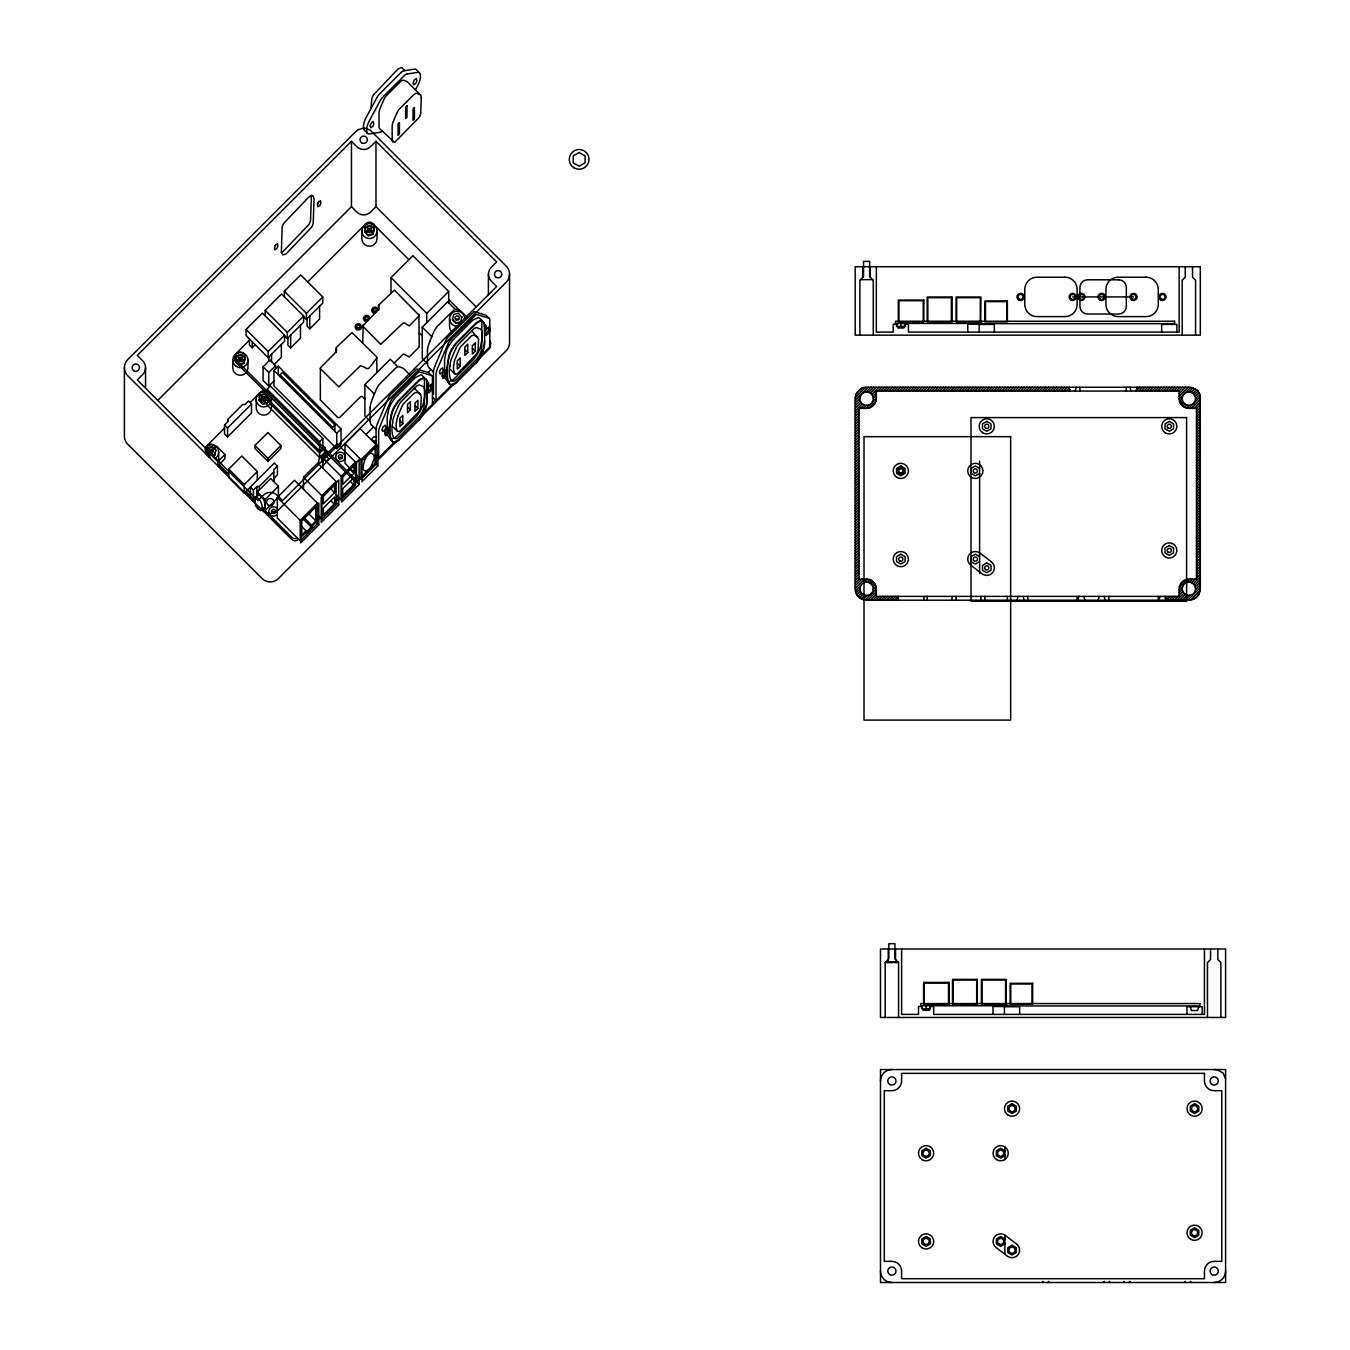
<?xml version="1.0" encoding="UTF-8"?>
<svg xmlns="http://www.w3.org/2000/svg" width="1350" height="1350" viewBox="0 0 1350 1350"><rect width="100%" height="100%" fill="white"/><g stroke="black" fill="none" stroke-linecap="round" stroke-linejoin="round"><path stroke-width="1.5" d="M228.099 421.419L228.099 419.074L242.629 404.544L244.974 404.544L248.518 400.984L251.539 404.004L251.539 412.898L227.543 436.911L224.522 433.89L224.522 424.997L228.099 421.402L228.099 419.074M273.409 481.241L273.831 478.491L277.408 474.913L277.408 466.02L274.387 462.999L244.266 493.121L228.741 477.596L228.741 469.074L241.802 456.03L257.327 471.538L257.327 480.06M273.814 480.836L273.831 469.597L277.408 466.02M484.549 341.668L483.148 349.734A37.952 37.952 0 0 1 480.667 355.742L476.719 361.614L456.165 382.236C442.226 392.766 447.272 363.032 448.959 355.556A37.952 37.952 0 0 1 451.457 349.532L455.389 343.659L476.719 322.329L480.667 320.321L483.823 322.532M364.888 399.026L362.239 396.478L360.636 396.596L339.694 417.504L337.804 417.572L320.338 399.904L320.389 367.824L336.572 351.456L336.352 347.406L351.979 332.589L376.701 356.906L376.92 372.532M378.422 309.623L378.793 304.965L394.419 290.149L419.344 315.546L409.219 325.941L404.578 322.954L402.975 323.207L380.751 344.351L362.711 326.143L379.012 309.015L378.439 306.129M376.92 357.817C365.276 373.207 370.153 368.584 360.45 365.715L338.766 386.843L320.271 368.516M370.119 407.801L370.136 421.183A6.48 6.48 0 0 0 371.385 424.946M427.477 350.443L427.511 363.825A6.48 6.48 0 0 0 428.76 367.588M427.359 400.764L427.039 381.915M484.718 343.389L484.414 324.54M366.677 129.549L366.93 127.389A22.663 22.663 0 0 1 369.293 120.909L380.025 101.014A16.942 16.942 0 0 1 382.776 97.149L404.308 75.651A5.805 5.805 0 0 1 407.042 73.879M427.781 390.285L428.608 392.867L431.359 390.504A10.8 10.8 0 0 0 432.557 387.467L431.983 384.176L429.047 386.488A10.8 10.8 0 0 0 427.849 389.526L428.406 390.825L430.093 389.424A7.358 7.358 0 0 0 431.156 386.724L431.207 386.201A2.464 2.464 0 0 0 431.106 385.121L430.566 384.683M442.125 375.941L442.952 378.523L445.702 376.161A10.8 10.8 0 0 0 446.901 373.123L446.327 369.832L443.391 372.127A10.8 10.8 0 0 0 442.193 375.182L442.749 376.464L444.454 375.081A7.358 7.358 0 0 0 445.5 372.381L445.568 371.858A2.464 2.464 0 0 0 445.449 370.777L444.909 370.322M485.156 332.91L485.983 335.492L488.734 333.146A10.8 10.8 0 0 0 489.915 330.092L489.358 326.818L486.405 329.113A10.8 10.8 0 0 0 485.224 332.168L485.764 333.45L487.468 332.049A7.358 7.358 0 0 0 488.514 329.366L488.582 328.826A2.464 2.464 0 0 0 488.464 327.763L487.924 327.308M427.292 401.507L426.718 404.798A36.72 36.72 0 0 1 423.731 412.982L422.128 415.834A24.317 24.317 0 0 1 418.854 420.069L399.178 439.712A14.04 14.04 0 0 1 397.659 441.045L393.863 442.412A2.751 2.751 0 0 1 392.698 441.99L387.382 435.156A13.432 13.432 0 0 1 387.197 432.726L387.214 416.728L388.581 409.826A37.766 37.766 0 0 1 391.061 403.836L394.976 397.997L415.395 377.527L420.964 374.861A2.751 2.751 0 0 1 422.077 375.368L425.841 379.097M484.65 344.132L484.093 347.439A36.72 36.72 0 0 1 481.089 355.607L479.503 358.476A24.317 24.317 0 0 1 476.229 362.711L456.553 382.354A14.04 14.04 0 0 1 455.017 383.687L451.221 385.037A2.751 2.751 0 0 1 450.073 384.632L444.757 377.781A13.432 13.432 0 0 1 444.555 375.351M384.75 432.962L385.594 435.881L388.344 433.536A10.8 10.8 0 0 0 389.526 430.481L388.969 427.207L386.016 429.502A10.8 10.8 0 0 0 384.834 432.557L385.374 433.839L387.079 432.439A7.358 7.358 0 0 0 388.125 429.756L388.192 429.216A2.464 2.464 0 0 0 388.074 428.152L387.534 427.697M378.439 305.792L378.861 304.881M207.107 449.719L207.63 447.812L212.372 446.546L215.848 450.023L214.582 455.524L213.266 455.878M235.609 360.551L236.874 355.809L241.633 354.527L245.109 358.02L243.827 363.521L239.085 364.787L235.609 360.551L239.085 364.787M214.582 455.524L215.848 450.023M243.827 363.521L245.109 358.02M268.549 397.322L267.283 402.823L262.524 404.106L259.048 400.629L260.314 395.111L265.073 393.846L271.266 401.068A7.611 7.611 0 0 0 262.592 392.108M364.669 231.491L365.934 226.749L370.693 225.467L374.169 228.943L372.887 234.461L368.145 235.727L364.669 231.491L368.145 235.727M372.887 234.461L374.169 228.943M321.637 461.481L322.701 457.498L326.683 456.418M461.919 316.71L460.637 322.211L455.895 323.477L452.419 320.001L453.684 314.499L458.443 313.217L461.919 317.469M398.048 415.648L401.355 407.7A15.036 15.036 0 0 1 404.308 402.941L413.505 393.812A7.256 7.256 0 0 1 414.113 393.272C416.424 391.298 420.998 393.255 421.166 396.293A7.982 7.982 0 0 1 421.217 397.204L420.744 407.244A17.871 17.871 0 0 1 418.973 411.514L400.781 430.38C395.837 435.24 395.55 423.832 396.647 421.757A16.639 16.639 0 0 1 398.115 415.682M372.364 398.925L376.076 390.032A20.233 20.233 0 0 1 380.042 383.636L395.297 368.499A6.767 6.767 0 0 1 397.845 366.727A2.278 2.278 0 0 1 399.313 366.778L403.026 368.246A2.565 2.565 0 0 1 403.92 368.837L410.181 375.098M398.301 406.198L394.571 415.091A21.887 21.887 0 0 0 392.648 423.141M429.722 341.55L433.451 332.674A20.233 20.233 0 0 1 437.417 326.278L452.655 311.141A6.767 6.767 0 0 1 455.203 309.352A2.278 2.278 0 0 1 456.688 309.42L460.401 310.888A2.565 2.565 0 0 1 461.278 311.479L467.539 317.723M455.659 348.823L451.946 357.716A21.887 21.887 0 0 0 450.023 365.782M396.664 113.518L393.508 120.994A15.289 15.289 0 0 0 392.158 126.647L392.209 139.354M377.443 423.647L387.72 399.33A15.812 15.812 0 0 1 390.808 394.386L416.762 368.972L428.558 372.617L431.646 375.553L418.956 371.773L393.457 397.035A15.812 15.812 0 0 0 390.403 401.962M390.336 401.929L380.042 426.246A15.879 15.879 0 0 0 378.624 432.152L378.692 458.038L376.076 455.439M434.801 366.272L445.095 341.955A15.812 15.812 0 0 1 448.166 337.011L474.137 311.597L485.932 315.259L489.004 318.178L476.331 314.415L450.816 339.66A15.812 15.812 0 0 0 447.761 344.587M447.694 344.571L437.417 368.887A15.879 15.879 0 0 0 435.999 374.777L436.05 400.663L432.456 397.086M376.802 97.791L366.052 117.669A22.663 22.663 0 0 0 363.707 124.149L363.454 126.326A6.784 6.784 0 0 0 363.926 129.651M415.412 89.859L417.825 85.388A22.663 22.663 0 0 0 420.188 78.907L420.424 76.731A6.784 6.784 0 0 0 419.951 73.423L419.782 73.271A2.379 2.379 0 0 0 419.462 72.849L416.222 69.626A1.89 1.89 0 0 0 414.602 69.12L403.852 70.757M275.687 244.839L275.518 245.076A7.358 7.358 0 0 0 274.472 247.776L274.927 249.784L276.834 248.434A7.358 7.358 0 0 0 277.881 245.734L277.425 243.726L275.687 244.839A7.341 7.341 0 0 1 274.742 246.746M318.701 201.808L318.549 202.061A7.358 7.358 0 0 0 317.486 204.744L317.942 206.769L319.849 205.419A7.358 7.358 0 0 0 320.895 202.719L320.456 200.711L318.701 201.808A7.341 7.341 0 0 1 317.756 203.715M363.15 324.894L362.711 342.849M401.085 72.428L379.569 93.943A16.942 16.942 0 0 0 376.836 97.808M351.456 141.278L137.312 355.404L142.695 360.788A9.737 9.737 0 0 1 142.695 374.558L137.312 379.924L257.985 500.597L263.368 495.231A9.737 9.737 0 0 1 277.138 495.231L282.504 500.597L496.648 286.47L491.265 281.087A9.737 9.737 0 0 1 491.265 267.317L496.648 261.951L375.975 141.278L370.592 146.644A9.737 9.737 0 0 1 356.822 146.644L351.456 141.278L351.456 206.685L157.764 400.376M399.651 108.793L413.792 94.652A7.341 7.341 0 0 1 414.416 94.095L416.492 93.302L420.457 94.888L407.16 81.608L403.312 80.122L401.439 80.764A6.953 6.953 0 0 0 400.629 81.472L386.488 95.614A15.154 15.154 0 0 0 383.552 100.372L380.329 107.814A15.289 15.289 0 0 0 378.979 113.484L379.029 126.174A5.181 5.181 0 0 0 379.418 128.436L394.605 142.408L419.293 117.366A18.782 18.782 0 0 0 420.761 113.586L421.251 97.622M246.071 329.484L262.44 313.116L284.529 335.205L284.529 341.297L268.161 357.666L246.071 335.576L246.071 329.484L268.161 351.574L268.161 357.666M265.191 315.883L265.191 310.365L281.559 293.996L303.649 316.086L303.649 322.177L287.297 338.546L284.529 335.779M284.327 296.747L284.327 291.246L300.696 274.877L322.785 296.966L322.785 303.041L306.416 319.41L303.379 316.373M375.975 141.278L375.975 206.685L370.592 212.051A9.737 9.737 0 0 1 356.822 212.051L351.456 206.685M249.463 340.183L236.047 353.599A4.556 4.556 0 0 0 236.047 360.045L355.759 479.756L355.759 482.22L359.843 478.136M307.733 281.914L366.188 223.459A4.556 4.556 0 0 1 372.634 223.459L408.915 259.74M249.463 338.951L249.463 345.009L252.18 347.743L255.218 344.723M268.161 351.574L284.529 335.205M287.297 338.546L287.297 332.454L303.649 316.086M306.416 319.41L306.416 313.335L322.785 296.966M273.932 381.004L268.768 386.151L263.098 380.498L263.098 366.812L269.899 360.011L275.569 365.664L275.569 368.837M274.269 364.382L281.34 357.311L281.34 344.503M287.938 337.888L287.938 345.246L290.672 347.979L300.459 338.192L300.459 325.367M307.058 318.769L307.058 326.126L309.791 328.86L319.579 319.073L319.579 306.248M268.768 386.151L268.768 372.465L275.569 365.664M273.932 370.474L278.235 366.171L341.044 428.979L341.044 444.352L336.741 448.656L273.932 385.83L273.932 370.474L336.741 433.282L336.741 448.656M224.522 428.152L206.803 445.871A4.556 4.556 0 0 0 206.803 452.318L209.655 455.186M250.104 402.57L260.567 392.091A4.556 4.556 0 0 1 267.03 392.091L267.131 392.209M280.074 376.616L280.074 374.794L282.437 372.431L334.918 424.913L334.918 431.46M227.543 436.911L227.543 428.017L251.539 404.004M267.131 389.273L270.354 386.049L322.852 438.531L322.852 447.66L319.613 450.883L267.131 398.402L267.131 389.273L319.613 441.754L319.613 450.883M322.852 445.5L324.996 447.66L324.996 452.216L319.613 457.599L264.988 402.958L264.988 398.402L267.131 396.242M391.011 292.731L391.011 277.644L412.948 255.707L448.689 291.448L448.689 302.889M228.741 476.466L217.957 465.682L217.823 461.632L224.927 454.528L216.759 446.361L209.655 453.465L209.655 457.633M217.823 465.818L224.927 458.713L224.927 454.528M254.998 445.416L267.891 432.523L280.884 445.517L280.884 448.554L267.992 461.447L254.998 448.453L254.998 445.416L267.992 458.409L267.992 461.447M267.992 458.409L280.884 445.517M244.266 493.121L244.266 484.599L257.327 471.538M426.752 322.718L426.752 313.386L448.689 291.448M257.327 495.366L253.395 498.926L253.395 490.033L256.956 486.472L259.284 486.472L273.814 471.943M257.327 495.669L257.327 491.957L270.726 478.558L278.421 486.253L278.421 496.378M370.136 421.183L364.888 415.935L364.888 384.581L390.268 359.201L397.862 366.795M427.511 363.825L422.263 358.577L422.263 327.206L447.643 301.826L455.237 309.42M254.728 500.074A3.915 3.915 0 0 1 255.234 497.593L259.048 494.589L262.929 498.184A16.689 16.689 0 0 1 264.583 502.166L265.022 505.102A3.915 3.915 0 0 1 264.414 507.6M394.132 363.066L403.363 353.987L409.32 356.906L419.192 346.984L418.922 314.179M332.556 429.098L332.556 427.275L334.918 424.913M319.613 441.754L322.852 438.531M277.324 498.251L265.022 510.553L265.022 499.652L278.421 486.253M336.741 433.282L341.044 428.979M264.313 507.532L260.786 510.604L257.462 508.174A15.93 15.93 0 0 1 254.998 502.689A11.188 11.188 0 0 1 254.61 500.091L245.919 491.451M319.613 457.599L319.613 453.026L324.996 447.66M277.324 497.475L294.519 480.263L317.436 503.179L317.436 523.699L300.223 540.911L277.324 518.012L277.324 497.475L300.223 520.374L300.223 540.911M303.48 489.223L303.48 477.309L317.723 463.05L336.116 481.444L336.116 505.018L321.874 519.278L317.436 514.839M322.836 468.163L322.836 457.937L337.095 443.694L355.489 462.088L355.489 485.663L341.229 499.905L336.116 494.809M361.024 479.318L345.009 463.286L345.009 443.678L360.062 428.608L376.076 444.639L361.024 459.692L361.024 479.318L376.076 464.265L376.076 429.536A15.879 15.879 0 0 1 377.511 423.681M373.562 426.921L366.896 433.586A6.143 6.143 0 0 0 366.069 434.616M428.051 372.431L430.937 369.546M321.874 519.278L321.874 495.703L336.116 481.444M341.229 499.905L341.229 476.331L355.489 462.088M410.366 409.86L407.481 412.762L407.481 404.494L410.366 401.608L410.366 409.86L407.481 406.974M467.741 352.502L464.856 355.387L464.856 347.119L467.741 344.233L467.741 352.502L464.856 349.616M300.223 520.374L317.436 503.179M402.823 423.579L399.921 426.465L399.921 418.196L402.823 415.311L402.823 423.579L399.921 420.677M417.909 408.493L415.007 411.379L415.007 403.11L417.909 400.224L417.909 408.493L415.007 405.591M460.181 366.204L457.296 369.09L457.296 360.838L460.181 357.936L460.181 366.204L457.296 363.319M475.267 351.118L472.382 354.004L472.382 345.752L475.267 342.849L475.267 351.118L472.382 348.233M334.598 492.598L323.392 503.803L323.392 496.327L334.598 485.123L334.598 492.598L330.851 488.852M353.953 473.243L342.748 484.447L342.748 476.972L353.953 465.75L353.953 473.243L350.224 469.496M317.436 518.079L319.056 516.459M336.116 499.382L338.411 497.087M355.759 479.756L358.611 476.904M376.076 459.422L378.084 457.431M432.456 403.043L435.443 400.056M306.045 530.786L301.742 535.089L301.742 521.016L315.917 506.841L315.917 520.931L311.614 525.234L311.614 527.377L306.045 532.946L306.045 530.786L301.742 526.483M423.748 412.982L432.456 404.257L432.456 378.371A4.455 4.455 0 0 0 431.764 375.486M436.05 400.663L451.659 385.071A4.489 4.489 0 0 0 453.263 384.699A11.036 11.036 0 0 0 456.502 382.303M481.106 355.607L489.831 346.899L489.831 321.013A4.455 4.455 0 0 0 489.122 318.111M298.502 539.19L298.215 539.477A4.556 4.556 0 0 1 291.769 539.477L262.069 509.794M317.436 520.256L320.152 517.539M336.116 501.576L339.508 498.184M376.076 461.886L395.904 442.074A11.036 11.036 0 0 0 399.144 439.678M422.128 415.834L453.263 384.699M479.503 358.476L489.122 348.857A4.556 4.556 0 0 0 490.455 345.634L490.455 343.17M300.746 537.519L316.119 522.146L316.119 505.778M321.182 517.084L336.015 502.251L338.715 504.934L321.182 522.467L321.182 497.678L338.715 480.144L338.715 504.934M341.618 496.648L356.451 481.815L356.451 462.392M361.935 476.331L375.165 463.101L375.165 447.626M334.598 504.394L323.392 515.599L323.392 508.106L334.598 496.901L334.598 504.394L330.851 500.648M353.953 485.038L342.748 496.243L342.748 488.751L353.953 477.546L353.953 485.038L350.224 481.292M318.802 524.829L300.746 542.903L300.746 521.151L318.802 503.077L318.802 524.829L316.119 522.146M359.134 484.498L341.618 502.031L341.618 477.242L359.134 459.709L359.134 484.498L356.451 481.815M377.865 465.784L361.935 481.697L361.935 460.856L377.865 444.943L377.865 465.784L375.165 463.101M856.254 393.863L861.789 388.311M855.242 397.558L865.485 387.315M855.191 400.292L868.219 387.248M855.191 402.992L859.916 398.25M866.194 391.989L870.919 387.248M855.191 405.675L860.203 400.646M868.59 392.276L873.602 387.248M855.191 408.358L861.081 402.469M870.396 393.154L876.285 387.248M855.191 411.058L862.38 403.852M871.796 394.453L878.985 387.248M855.191 413.741L858.988 409.944M860.524 408.392L864.067 404.865M872.792 396.141L876.336 392.597M877.871 391.061L881.668 387.248M855.191 416.424L858.988 412.627M863.224 408.392L866.261 405.354M873.281 398.334L876.336 395.28M880.554 391.061L884.351 387.248M855.191 419.124L858.988 415.311M865.907 408.392L869.721 404.578M872.505 401.794L876.336 397.98M883.237 391.061L887.051 387.248M855.191 421.808L858.988 418.011M868.86 408.122L876.066 400.933M885.938 391.061L889.734 387.248M855.191 424.491L858.988 420.694M888.621 391.061L892.418 387.248M855.191 427.191L858.988 423.377M891.304 391.061L895.118 387.248M855.191 429.874L858.988 426.077M894.004 391.061L897.801 387.248M855.191 432.557L858.988 428.76M896.687 391.061L900.484 387.248M855.191 435.257L858.988 431.443M899.37 391.061L903.184 387.248M855.191 437.94L858.988 434.143M902.07 391.061L905.867 387.248M855.191 440.623L858.988 436.826M904.753 391.061L908.55 387.248M855.191 443.323L858.988 439.509M907.436 391.061L911.25 387.248M855.191 446.006L858.988 442.209M910.136 391.061L913.933 387.248M855.191 448.689L858.988 444.892M912.819 391.061L916.616 387.248M855.191 451.389L858.988 447.576M915.502 391.061L919.316 387.248M855.191 454.072L858.988 450.276M918.202 391.061L921.999 387.248M855.191 456.756L858.988 452.959M920.886 391.061L924.683 387.248M855.191 459.456L858.988 455.642M923.569 391.061L927.382 387.248M855.191 462.139L858.988 458.342M926.269 391.061L930.066 387.248M855.191 464.822L858.988 461.025M928.952 391.061L932.749 387.248M855.191 467.522L858.988 463.708M931.635 391.061L935.449 387.248M855.191 470.205L858.988 466.408M934.335 391.061L938.132 387.248M855.191 472.888L858.988 469.091M937.018 391.061L940.815 387.248M855.191 475.588L858.988 471.774M939.701 391.061L943.515 387.248M855.191 478.271L858.988 474.474M942.401 391.061L946.198 387.248M855.191 480.954L858.988 477.157M945.084 391.061L948.881 387.248M855.191 483.654L858.988 479.841M947.767 391.061L951.581 387.248M855.191 486.337L858.988 482.541M950.467 391.061L954.264 387.248M855.191 489.021L858.988 485.224M953.151 391.061L956.948 387.248M855.191 491.721L858.988 487.907M955.834 391.061L959.647 387.248M855.191 494.404L858.988 490.607M958.534 391.061L962.331 387.248M855.191 497.087L858.988 493.29M961.217 391.061L965.014 387.248M855.191 499.787L858.988 495.973M963.917 391.061L967.714 387.248M855.191 502.47L858.988 498.673M966.6 391.061L970.397 387.248M855.191 505.153L858.988 501.356M969.283 391.061L973.097 387.248M855.191 507.853L858.988 504.039M971.983 391.061L975.78 387.248M855.191 510.536L858.988 506.739M974.666 391.061L978.463 387.248M855.191 513.219L858.988 509.423M977.349 391.061L981.163 387.248M855.191 515.919L858.988 512.106M980.049 391.061L983.846 387.248M855.191 518.602L858.988 514.806M982.733 391.061L986.529 387.248M855.191 521.286L858.988 517.489M985.416 391.061L989.229 387.248M855.191 523.986L858.988 520.172M988.116 391.061L991.912 387.248M855.191 526.669L858.988 522.872M990.799 391.061L994.596 387.248M855.191 529.352L858.988 525.555M993.482 391.061L997.296 387.248M855.191 532.052L858.988 528.238M996.182 391.061L999.979 387.248M855.191 534.735L858.988 530.938M998.865 391.061L1002.662 387.248M855.191 537.418L858.988 533.621M1001.548 391.061L1005.362 387.248M855.191 540.118L858.988 536.304M1004.248 391.061L1008.045 387.248M855.191 542.801L858.988 539.004M1006.931 391.061L1010.728 387.248M855.191 545.484L858.988 541.688M1009.614 391.061L1013.428 387.248M855.191 548.184L858.988 544.371M1012.314 391.061L1016.111 387.248M855.191 550.867L858.988 547.071M1014.998 391.061L1018.794 387.248M855.191 553.551L858.988 549.754M1017.681 391.061L1021.494 387.248M855.191 556.251L858.988 552.437M1020.381 391.061L1024.178 387.248M855.191 558.934L858.988 555.137M1023.064 391.061L1026.861 387.248M855.191 561.617L858.988 557.82M1025.747 391.061L1029.561 387.248M855.191 564.317L858.988 560.503M1028.447 391.061L1032.244 387.248M855.191 567L858.988 563.203M1031.13 391.061L1034.927 387.248M855.191 569.683L858.988 565.886M1033.813 391.061L1037.627 387.248M855.191 572.383L858.988 568.569M1036.513 391.061L1040.31 387.248M855.191 575.066L858.988 571.269M1039.196 391.061L1042.993 387.248M855.191 577.749L858.988 573.952M1041.879 391.061L1045.693 387.248M855.191 580.449L858.988 576.636M1044.579 391.061L1048.376 387.248M855.191 583.133L859.258 579.049M1047.263 391.061L1051.059 387.248M855.191 585.816L861.958 579.049M1049.946 391.061L1053.759 387.248M855.191 588.516L864.641 579.049M1052.646 391.061L1056.442 387.248M855.394 590.979L860.625 585.765M863.561 582.812L867.308 579.083M1055.329 391.061L1059.126 387.248M856.018 593.055L859.916 589.157M866.97 582.103L869.552 579.521M1058.012 391.061L1061.826 387.248M856.929 594.844L860.406 591.351M869.164 582.609L871.425 580.331M1060.712 391.061L1064.509 387.248M858.077 596.379L861.418 593.038M870.834 583.605L872.994 581.462M1063.395 391.061L1067.192 387.248M859.461 597.679L862.819 594.321M872.117 585.023L874.294 582.846M1066.078 391.061L1069.504 387.636M861.064 598.759L864.641 595.181M872.994 586.828L875.323 584.499M1068.778 391.061L1070.196 389.627M862.92 599.586L867.054 595.468M873.264 589.241L876.049 586.474M1076.271 387.248L1075.207 391.061M865.114 600.092L876.336 588.87M867.696 600.193L876.336 591.57M870.396 600.193L876.336 594.253M873.079 600.193L876.876 596.396M875.762 600.193L879.576 596.396M878.462 600.193L882.259 596.396M881.145 600.193L884.942 596.396M883.828 600.193L887.642 596.396M886.528 600.193L890.325 596.396M889.211 600.193L893.008 596.396M891.894 600.193L895.708 596.396M894.594 600.193L898.307 596.481M897.278 600.193L898.307 599.164M1137.122 387.248L1136.059 391.061M1136.548 390.488L1139.788 387.248M1138.674 391.061L1142.488 387.248M1141.374 391.061L1145.171 387.248M1144.058 391.061L1147.854 387.248M1146.741 391.061L1150.554 387.248M1149.441 391.061L1153.237 387.248M1152.124 391.061L1155.921 387.248M1154.807 391.061L1158.621 387.248M1157.507 391.061L1161.304 387.248M1160.19 391.061L1163.987 387.248M1162.873 391.061L1166.687 387.248M1165.573 391.061L1169.37 387.248M1168.256 391.061L1172.053 387.248M1170.939 391.061L1174.753 387.248M1173.639 391.061L1177.436 387.248M1176.322 391.061L1180.119 387.248M1179.006 391.061L1182.819 387.248M1179.158 393.593L1185.503 387.248M1179.158 396.293L1188.186 387.248M1179.158 398.976L1183.731 394.402M1184.625 393.508L1190.751 387.382M1179.529 401.304L1182.195 398.621M1188.844 391.973L1192.961 387.855L1197.754 390.656L1200.251 395.651L1200.302 588.786A11.407 11.407 0 0 1 1188.894 600.193L866.599 600.193A11.407 11.407 0 0 1 855.191 588.786L855.191 398.655A11.407 11.407 0 0 1 866.599 387.248L1188.894 387.248A13.871 13.871 0 0 1 1192.033 387.602L1193.096 387.889M1180.288 403.228L1182.583 400.916M1191.156 392.361L1194.885 388.614M1181.368 404.831L1183.528 402.671M1192.894 393.306L1196.556 389.644M1182.701 406.181L1184.878 404.021M1194.244 394.639L1197.99 390.909M1184.321 407.261L1186.616 404.949M1195.189 396.394L1199.138 392.428M1186.245 408.021L1188.911 405.354M1195.577 398.655A6.699 6.699 0 0 0 1185.553 392.867A6.699 6.699 0 0 0 1185.553 404.46A6.699 6.699 0 0 0 1195.577 398.655L1199.981 394.284M1188.557 408.392L1193.046 403.92M1194.142 402.806L1200.302 396.647M1191.24 408.392L1200.302 399.347M1193.94 408.392L1200.302 402.03M1196.505 408.527L1200.302 404.713M1196.505 411.21L1200.302 407.413M1196.505 413.893L1200.302 410.096M1196.505 416.593L1200.302 412.779M1196.505 419.276L1200.302 415.479M1016.972 600.193L1018.035 596.396M1196.505 421.959L1200.302 418.163M1196.505 424.659L1200.302 420.846M1196.505 427.343L1200.302 423.546M1196.505 430.026L1200.302 426.229M1196.505 432.726L1200.302 428.912M1196.505 435.409L1200.302 431.612M1196.505 438.092L1200.302 434.295M1196.505 440.792L1200.302 436.978M1196.505 443.475L1200.302 439.678M1196.505 446.158L1200.302 442.361M1196.505 448.858L1200.302 445.044M1196.505 451.541L1200.302 447.744M1196.505 454.224L1200.302 450.428M1196.505 456.924L1200.302 453.111M1196.505 459.608L1200.302 455.811M1196.505 462.291L1200.302 458.494M1196.505 464.991L1200.302 461.177M1196.505 467.674L1200.302 463.877M1196.505 470.357L1200.302 466.56M1196.505 473.057L1200.302 469.243M1196.505 475.74L1200.302 471.943M1196.505 478.423L1200.302 474.626M1196.505 481.123L1200.302 477.309M1077.806 600.193L1078.886 596.396M1196.505 483.806L1200.302 480.009M1196.505 486.489L1200.302 482.693M1196.505 489.189L1200.302 485.376M1196.505 491.873L1200.302 488.076M1196.505 494.556L1200.302 490.759M1196.505 497.256L1200.302 493.442M1196.505 499.939L1200.302 496.142M1098.107 600.193L1099.17 596.396M1196.505 502.622L1200.302 498.825M1196.505 505.322L1200.302 501.508M1196.505 508.005L1200.302 504.208M1196.505 510.688L1200.302 506.891M1196.505 513.388L1200.302 509.574M1196.505 516.071L1200.302 512.274M1196.505 518.754L1200.302 514.958M1196.505 521.454L1200.302 517.641M1196.505 524.138L1200.302 520.341M1196.505 526.821L1200.302 523.024M1196.505 529.521L1200.302 525.707M1196.505 532.204L1200.302 528.407M1196.505 534.887L1200.302 531.09M1196.505 537.587L1200.302 533.773M1196.505 540.27L1200.302 536.473M1196.505 542.953L1200.302 539.156M1196.505 545.653L1200.302 541.839M1196.505 548.336L1200.302 544.539M1196.505 551.019L1200.302 547.222M1196.505 553.719L1200.302 549.906M1196.505 556.403L1200.302 552.606M1196.505 559.086L1200.302 555.289M1196.505 561.786L1200.302 557.989M1158.941 600.193L1160.004 596.396M1196.505 564.469L1200.302 560.672M1165.033 598.624L1167.261 596.396M1196.505 567.169L1200.302 563.355M1169.961 596.396L1166.147 600.193L1165.033 596.396M1179.309 587.031L1187.139 579.217M1196.505 569.852L1200.302 566.055M1168.847 600.193L1172.644 596.396M1179.158 589.883L1182.651 586.389M1186.498 582.542L1189.991 579.049M1196.505 572.535L1200.302 568.738M1171.53 600.193L1175.327 596.396M1179.158 592.566L1182.229 589.494M1189.586 582.137L1192.674 579.049M1196.505 575.235L1200.302 571.421M1174.213 600.193L1178.027 596.396M1179.158 595.249L1182.819 591.587M1191.696 582.711L1195.358 579.049M1196.505 577.918L1200.302 574.121M1176.913 600.193L1183.882 593.224M1193.332 583.774L1200.302 576.804M1179.596 600.193L1185.334 594.456M1194.564 585.225L1200.302 579.487M1182.279 600.193L1187.207 595.266M1195.374 587.115L1200.302 582.188M1184.979 600.193L1189.738 595.417M1195.526 589.629L1200.302 584.871M1187.662 600.193L1200.302 587.554M1190.464 600.092L1200.184 590.355M1194.531 598.708L1198.8 594.422M885.195 1017.461L885.195 962.55L888.84 958.888L888.84 943.684L894.932 943.684L894.932 958.888L898.577 962.55L898.577 1017.461M1042.267 1282.5L1043.331 1281.437M1103.102 1282.5L1104.165 1281.437M1123.403 1282.5L1124.466 1281.437M1184.237 1282.5L1185.3 1281.437M255.336 497.661L257.631 497.779L260.246 500.867A16.689 16.689 0 0 1 261.9 504.866L262.322 507.786M484.768 327.139C483.266 324.81 486.608 323.933 486.219 326.346A7.003 7.003 0 0 1 484.734 330.075M979.611 473.361L975.341 475.824L971.089 473.361L971.089 468.45L975.341 465.986L979.611 468.45M979.611 561.583L975.341 564.047L971.089 561.583L971.089 556.673L975.341 554.209L979.611 556.673M1005.548 1155.296L1000.637 1158.131L996.384 1155.668L996.384 1150.757L1000.637 1148.293L1005.548 1151.128M1005.548 1243.519L1000.637 1246.354L996.384 1243.89L996.384 1238.979L1000.637 1236.516L1005.548 1239.351M368.145 234.968L372.887 233.702M239.085 364.027L243.827 362.762M452.419 319.241L455.895 322.718L460.637 322.211M259.048 399.87L262.524 403.346L267.283 402.823M212.676 455.271L214.582 454.764M407.076 73.98L417.825 72.343A1.89 1.89 0 0 1 419.479 72.832M380.025 132.317L369.276 133.937A1.89 1.89 0 0 1 367.639 133.447L364.433 130.207A2.379 2.379 0 0 1 364.095 129.786L363.994 129.617M327.324 453.904L325.164 454.191A7.611 7.611 0 0 0 318.971 464.147M327.561 454.14L329.181 453.921M860.507 279.636L872.674 279.636M1072.71 296.916L1133.544 296.916M980.674 321.249L895.489 321.249L895.489 323.443L980.674 323.443L980.893 297.067L956.104 297.067L956.104 321.857L980.893 321.857M979.155 324.202L967.748 324.202L967.748 332.1M979.155 324.405L994.359 324.405L994.359 332.1M885.802 961.942L897.969 961.942M885.195 962.55L898.577 962.55M1005.969 1003.556L920.784 1003.556L920.784 1005.75L1005.969 1005.75L1006.189 979.374L981.399 979.374L981.399 1004.164L1006.189 1004.164M1004.434 1006.509L993.026 1006.509L993.026 1014.407M1004.434 1006.712L1019.655 1006.712L1019.655 1014.407M426.448 379.907L423.293 377.696L419.361 379.688L398.031 401.034L394.082 406.89A37.952 37.952 0 0 0 391.601 412.914C389.897 420.407 384.851 450.141 398.79 439.594L419.361 418.989L423.293 413.117A37.952 37.952 0 0 0 425.79 407.093L427.157 400.157L427.157 382.927M448.048 382.252L453.482 379.536L474.036 358.931L477.968 353.059A37.952 37.952 0 0 0 480.465 347.034L481.832 340.116L481.866 323.916A11.762 11.762 0 0 0 481.41 320.338M390.69 439.611L396.107 436.911L416.677 416.289L420.609 410.434A37.952 37.952 0 0 0 423.09 404.409L424.474 397.474L424.507 381.291A11.762 11.762 0 0 0 424.035 377.696M483.384 321.907L480.904 320.878L476.989 322.869L455.777 344.081L451.862 349.92A37.766 37.766 0 0 0 449.381 355.911C447.424 364.905 445.618 375.519 449.415 384.075M426.009 379.282L423.529 378.253L419.614 380.244L398.419 401.439L394.504 407.278A37.766 37.766 0 0 0 392.023 413.269C390.049 422.263 388.26 432.877 392.057 441.433M477.765 336.926L473.563 335.121L471.487 335.897A7.256 7.256 0 0 0 470.88 336.454L461.717 345.6A15.036 15.036 0 0 0 458.798 350.359L455.423 358.273A16.639 16.639 0 0 0 453.954 364.382C452.925 366.457 453.212 377.865 458.139 373.005L476.347 354.156A17.871 17.871 0 0 0 478.119 349.886L478.575 339.829A7.982 7.982 0 0 0 478.524 338.918L471.808 330.952M1129.967 387.248L1131.03 391.061M1069.132 387.248L1070.196 391.061M1105.245 600.193L1104.182 596.396M1084.961 600.193L1083.898 596.396M1024.127 600.193L1023.064 596.396M404.814 70.605L402.047 67.854A1.721 1.721 0 0 0 401.338 67.534L397.862 69.204L373.41 94.905A23.726 23.726 0 0 0 371.841 98.668L370.963 108.591M375.975 206.685L476.212 306.906M483.199 321.722L479.436 318.009A2.751 2.751 0 0 0 478.322 317.486L472.77 320.152L452.334 340.639L448.419 346.477A37.766 37.766 0 0 0 445.939 352.468L444.589 359.353L444.555 375.351M448.689 299.514L459.861 310.669M391.011 277.644L426.752 313.386M422.263 327.206L431.764 336.707M419.361 332.994L422.263 335.88M450.09 369.225L454.781 373.916M428.878 367.504L433.451 372.06L433.451 394.099L432.456 393.103M414.433 388.327L420.356 394.234M284.327 291.246L306.416 313.335M364.888 384.581L374.389 394.082M392.732 426.6L397.406 431.274M265.191 310.365L287.297 332.454M371.52 424.862L376.076 429.435M1190.329 1281.437L1191.392 1282.5M280.074 374.794L332.556 427.275M345.009 443.678L361.024 459.692M263.098 366.812L268.768 372.465M324.996 450.073L327.848 452.925M355.759 482.22L236.047 362.509A4.556 4.556 0 0 1 234.714 359.286L234.714 356.822M264.465 393.998L262.356 391.888A7.611 7.611 0 0 0 256.213 399.836A7.611 7.611 0 0 0 263.317 406.941A7.611 7.611 0 0 0 271.266 400.798M264.988 398.402L319.613 453.026M322.836 457.937L341.229 476.331M1129.478 1281.437L1130.541 1282.5M1109.194 1281.437L1110.257 1282.5M303.48 477.309L321.874 495.703M224.522 424.997L227.543 428.017M308.88 513.877L315.917 520.931M304.577 518.181L311.614 525.234M303.497 519.261L311.614 527.377M1048.359 1281.437L1049.422 1282.5M257.327 491.957L265.022 499.652M253.395 490.033L250.374 487.013L250.374 495.906M228.741 469.074L244.266 484.599M217.823 461.632L209.655 453.465A4.708 4.708 0 0 1 207.731 445.804A4.708 4.708 0 0 1 215.561 447.559M219.054 464.586L228.741 474.272M263.166 508.697L291.769 537.283A4.556 4.556 0 0 0 297.304 537.992M209.655 457.38L206.803 454.511A4.556 4.556 0 0 1 205.453 451.288L205.453 449.094M244.823 492.548L254.981 502.689M258.474 509.389L256.719 507.009A16.689 16.689 0 0 1 255.066 503.027L254.627 500.091M483.587 321.992L484.447 324.135M426.229 379.35L427.073 381.51M483.958 322.734L484.633 325.08M426.583 380.109L428.844 383.704A7.003 7.003 0 0 1 427.376 387.45M281.374 252.45L282.859 254.948L286.183 253.834L311.648 227.154A23.726 23.726 0 0 0 313.217 223.391L314.061 198.669L313.217 196.054L311.648 195.412L308.711 197.117L283.719 223.341A23.726 23.726 0 0 0 282.167 227.104L281.374 252.45A6.126 6.126 0 0 0 283.905 250.644L308.964 224.454A23.726 23.726 0 0 0 310.517 220.708L311.394 196.644A8.944 8.944 0 0 0 311.327 195.463M1225.597 1078.802L1223.049 1072.963L1217.329 1069.909A13.871 13.871 0 0 0 1214.19 1069.554M335.981 348.401L335.981 352.063M1108.839 596.396L1108.873 600.193M1220.872 1017.461L1220.872 962.55L1217.835 959.513L1217.835 949.016M1210.528 949.016L1210.528 959.513L1207.491 962.55L1207.491 1017.461M1204.453 949.016L1204.453 1014.407L933.711 1014.407L933.711 1006.509L930.369 1006.509L930.369 1008.787L921.847 1008.787L921.847 1006.509L918.506 1006.509L918.506 1014.407L901.614 1014.407L901.614 949.016M1202.175 1014.407L1202.175 1006.712L1186.954 1006.712L1186.954 1014.407M1198.817 1006.712L1197.653 1010.526L1191.476 1010.526L1190.312 1006.712M1195.577 335.154L1195.577 280.243L1192.539 277.206L1192.539 266.709M1185.249 266.709L1185.249 277.206L1182.195 280.243L1182.195 335.154M1179.158 266.709L1179.158 332.1L908.415 332.1L908.415 324.202L905.074 324.202L905.074 326.481L896.552 326.481L896.552 324.202L893.211 324.202L893.211 332.1L876.336 332.1L876.336 266.709M1176.879 332.1L1176.879 324.405L1161.658 324.405L1161.658 332.1M1158.266 596.396L1158.266 600.193M1126.322 387.248L1126.322 391.061M1079.933 387.248L1079.933 391.061M1077.131 596.396L1077.131 600.193M1032.058 1003.556L1032.058 983.931L1010.762 983.931L1010.762 1003.556M1027.738 596.396L1027.738 600.193M1007.37 596.396L1007.37 600.193M1006.763 321.249L1006.763 301.624L985.466 301.624L985.466 321.249M1005.581 1003.556L1005.581 979.982L982.007 979.982L982.007 1003.556M1004.906 1146.909L1004.906 1159.515M1004.906 1235.132L1004.906 1254.251M1004.434 1005.75L1004.434 1014.407M984.859 596.396L984.859 600.193M980.893 596.396L980.893 600.193M980.286 321.249L980.286 297.675L956.711 297.675L956.711 321.249M979.611 461.042L979.611 573.581M979.155 323.443L979.155 332.1M976.691 1003.556L976.691 979.982L953.1 979.982L953.1 1003.556M956.104 596.396L956.104 600.193M952.003 596.396L952.003 600.193M951.396 321.249L951.396 297.675L927.821 297.675L927.821 321.249M948.544 1003.556L948.544 983.019L924.21 983.019L924.21 1003.556M929.914 1005.75L929.914 1008.787M929.205 1008.787L929.205 1010.306L923.029 1010.306L923.029 1008.787M927.197 596.396L927.197 600.193M926.117 1005.75L926.117 1008.787M923.856 596.396L923.856 600.193M923.248 321.249L923.248 300.712L898.914 300.712L898.914 321.249M922.303 1005.75L922.303 1008.787M904.618 323.443L904.618 326.481M903.909 326.481L903.909 327.999L897.733 327.999L897.733 326.481M900.821 323.443L900.821 326.481M898.307 596.396L898.307 600.193M897.007 323.443L897.007 326.481M895.539 949.016L895.539 959.513M888.233 949.016L888.233 962.55M873.281 335.154L873.281 280.243L869.636 276.581L869.636 261.377L863.544 261.377L863.544 276.581L859.899 280.243L859.899 335.154M870.244 266.709L870.244 277.206M862.937 266.709L862.937 277.206M509.557 274.202L509.557 342.647A11.407 11.407 0 0 1 506.216 350.713L278.319 578.61A11.407 11.407 0 0 1 262.187 578.61L127.744 444.184A11.407 11.407 0 0 1 124.403 436.118L124.403 367.673M488.413 274.202L488.413 294.688M450.09 365.782C448.453 368.921 448.689 387.028 456.469 379.451L476.618 359.269L479.537 354.915A28.114 28.114 0 0 0 481.376 350.46L482.423 333.467L481.174 329.451A2.025 2.025 0 0 0 480.566 329.079L476.55 327.561L474.458 328.354A7.307 7.307 0 0 0 473.85 328.911L458.663 344.098A15.103 15.103 0 0 0 455.726 348.857M449.567 318.735L449.567 326.363A7.611 7.611 0 0 0 451.575 331.526M392.732 423.157C391.095 426.279 391.314 444.403 399.111 436.809L419.259 416.627L422.162 412.29A28.114 28.114 0 0 0 424.018 407.818L425.048 390.825L423.799 386.809A2.025 2.025 0 0 0 423.208 386.454L419.175 384.936L417.099 385.729A7.307 7.307 0 0 0 416.492 386.269L401.304 401.456A15.103 15.103 0 0 0 398.368 406.215M377.021 230.985A7.611 7.611 0 0 1 365.614 237.566A7.611 7.611 0 0 1 365.614 224.404A7.611 7.611 0 0 1 377.021 230.985L377.021 238.613A7.611 7.611 0 0 1 369.411 246.223A7.611 7.611 0 0 1 361.817 238.613L361.817 230.985M318.566 461.734L318.566 464.535M309.791 316.035L309.791 328.86M290.672 335.154L290.672 347.979M278.235 366.171L278.235 374.777M271.552 354.291L271.552 361.648M271.401 399.617L271.401 407.531A7.611 7.611 0 0 1 263.807 415.142A7.611 7.611 0 0 1 256.196 407.531L256.196 399.617M268.819 357.007L268.819 361.091M259.284 486.472L259.284 489.983M256.956 486.472L256.956 495.366M252.18 341.685L252.18 347.743M247.961 360.045L247.961 367.673A7.611 7.611 0 0 1 240.351 375.283A7.611 7.611 0 0 1 232.74 367.673L232.74 360.045M218.7 452.048L218.7 459.962A7.611 7.611 0 0 1 218.599 461.211M145.547 367.673L145.547 388.159M209.031 451.642A2.092 2.092 0 0 1 210.971 449.196A2.092 2.092 0 0 1 213.182 451.406A2.092 2.092 0 0 1 210.735 453.347M271.704 512.578A2.092 2.092 0 0 1 275.265 512.578M277.324 514.215A4.708 4.708 0 0 1 270.337 514.991A4.708 4.708 0 0 1 270.337 507.971A4.708 4.708 0 0 1 277.324 508.748M322.836 462.105A4.708 4.708 0 0 1 326.7 454.089M264.988 400.967A4.708 4.708 0 0 1 259.251 395.162A4.708 4.708 0 0 1 267.131 393.069M262.221 507.803A3.915 3.915 0 0 1 261.731 510.3M489.831 340.858A4.556 4.556 0 0 1 489.831 345.465M427.427 350.426A28.485 28.485 0 0 1 429.789 341.584M433.384 372.178A15.879 15.879 0 0 1 434.886 366.306M481.022 355.573A27.759 27.759 0 0 1 476.263 362.728M370.052 407.801A28.485 28.485 0 0 1 372.431 398.959M395.887 442.057A4.489 4.489 0 0 1 394.284 442.446M423.664 412.948A27.759 27.759 0 0 1 418.888 420.103M374.608 313.436A3.139 3.139 0 0 1 371.756 310.213A3.139 3.139 0 0 1 374.811 307.159A3.139 3.139 0 0 1 378.034 310.011M366.306 321.739A3.139 3.139 0 0 1 363.471 318.499A3.139 3.139 0 0 1 366.508 315.461A3.139 3.139 0 0 1 369.748 318.296M373.731 311.546A1.704 1.704 0 0 1 376.076 311.546M365.445 319.832A1.704 1.704 0 0 1 367.791 319.832M357.159 328.118A1.704 1.704 0 0 1 359.488 328.118M433.451 384.227A2.582 2.582 0 0 1 432.456 384.581M432.456 379.485A2.582 2.582 0 0 1 433.451 379.856M432.456 383.468A2.582 2.582 0 0 1 433.451 383.822M376.076 441.585A2.582 2.582 0 0 1 372.752 441.096A2.582 2.582 0 0 1 372.752 437.721A2.582 2.582 0 0 1 376.076 437.231M373.056 441.399A2.582 2.582 0 0 1 376.076 441.197M338.698 458.089A2.092 2.092 0 0 1 342.09 458.089M367.656 133.431A2.379 2.379 0 0 1 367.318 133.009L367.217 132.84A6.784 6.784 0 0 1 366.761 129.566M382.101 131.186A4.776 4.776 0 0 1 380.042 132.368M392.884 142.155A4.371 4.371 0 0 1 392.327 139.371M420.576 94.821A4.303 4.303 0 0 1 421.132 97.605M401.169 72.495A5.805 5.805 0 0 1 403.819 70.639M396.731 113.535A15.154 15.154 0 0 1 399.617 108.759M209.959 452.571A2.092 2.092 0 0 1 212.541 452.807M204.964 447.559A7.611 7.611 0 0 1 216.472 446.664A7.611 7.611 0 0 1 215.578 458.19M238.916 360.804A2.092 2.092 0 0 1 241.785 360.804M367.976 231.744A2.092 2.092 0 0 1 370.845 231.744M455.726 319.494A2.092 2.092 0 0 1 458.595 319.494M456.789 326.329A7.611 7.611 0 0 1 449.567 318.6A7.611 7.611 0 0 1 457.042 311.124A7.611 7.611 0 0 1 464.754 318.347M262.356 400.106A2.092 2.092 0 0 1 265.241 400.106M891.894 1282.5A11.407 11.407 0 0 1 880.487 1271.092M880.487 1080.962A11.407 11.407 0 0 1 891.894 1069.554M1225.597 1271.092A11.407 11.407 0 0 1 1214.19 1282.5M370.221 126.242L370.896 127.811L372.718 126.394A7.594 7.594 0 0 0 373.798 123.609L373.191 121.5L371.368 122.918A7.594 7.594 0 0 0 370.288 125.702L370.221 126.242M363.201 466.644C362.154 474.322 370.659 470.188 371.503 465.396A23.726 23.726 0 0 0 373.056 461.632C377.696 453.364 368.179 449.432 365.614 458.561A23.726 23.726 0 0 0 364.061 462.324L363.201 466.644M382.168 429.958L382.843 431.527L384.666 430.093A7.594 7.594 0 0 0 385.746 427.326L385.138 425.199L383.316 426.634A7.594 7.594 0 0 0 382.236 429.418L382.168 429.958M413.235 83.228L413.91 84.797L415.733 83.362A7.594 7.594 0 0 0 416.829 80.595L416.357 78.519L414.399 79.903A7.594 7.594 0 0 0 413.302 82.688L413.235 83.228M439.543 372.583L440.201 374.152L442.024 372.735A7.594 7.594 0 0 0 443.121 369.951L442.648 367.875L440.691 369.259A7.594 7.594 0 0 0 439.594 372.043L439.543 372.583M394.234 442.429L378.692 458.038L394.284 442.429M355.641 131.709L127.744 359.606A11.407 11.407 0 0 0 127.744 375.739L262.187 510.165A11.407 11.407 0 0 0 278.319 510.165L506.216 282.268A11.407 11.407 0 0 0 506.216 266.136L370.238 130.157L364.314 127.845L358.104 129.735A13.871 13.871 0 0 0 355.641 131.709M406.974 105.84L405.624 107.19L405.624 118.564L406.974 117.214L406.974 105.84M399.414 122.58L398.064 123.93L398.064 135.304L399.414 133.954L399.414 122.58M414.416 107.578L413.066 108.928L413.066 120.302L414.416 118.952L414.416 107.578M579.133 152.516L573.193 155.942L573.21 162.793L579.133 166.219L585.073 162.793L585.073 155.942L579.133 152.516M900.821 465.986L896.552 468.45L896.552 473.361L900.821 475.824L905.074 473.361L905.074 468.45L900.821 465.986M986.749 421.419L982.496 423.883L982.496 428.811L986.749 431.257L991.018 428.811L991.018 423.883L986.749 421.419M900.821 554.209L896.552 556.673L896.552 561.583L900.821 564.047L905.074 561.583L905.074 556.673L900.821 554.209M1169.269 421.419L1165.016 423.883L1165.016 428.811L1169.269 431.257L1173.538 428.811L1173.538 423.883L1169.269 421.419M986.749 562.916L982.496 565.363L982.496 570.291L986.749 572.737L991.018 570.291L991.018 565.363L986.749 562.916M1169.269 545.518L1165.016 547.982L1165.016 552.909L1169.269 555.356L1173.538 552.909L1173.538 547.982L1169.269 545.518M926.117 1148.293L921.847 1150.757L921.847 1155.668L926.117 1158.131L930.369 1155.668L930.369 1150.757L926.117 1148.293M1012.044 1103.726L1007.792 1106.19L1007.792 1111.118L1012.044 1113.564L1016.314 1111.118L1016.314 1106.19L1012.044 1103.726M926.117 1236.516L921.847 1238.979L921.847 1243.89L926.117 1246.354L930.369 1243.89L930.369 1238.979L926.117 1236.516M1194.564 1103.726L1190.312 1106.19L1190.312 1111.118L1194.564 1113.564L1198.817 1111.118L1198.817 1106.19L1194.564 1103.726M1012.044 1245.223L1007.792 1247.67L1007.792 1252.597L1012.044 1255.044L1016.314 1252.597L1016.314 1247.67L1012.044 1245.223M1194.564 1227.825L1190.312 1230.289L1190.312 1235.216L1194.564 1237.663L1198.817 1235.216L1198.817 1230.289L1194.564 1227.825M1200.302 266.709L855.191 266.709L855.191 335.154L1200.302 335.154L1200.302 266.709M1064.964 277.206L1036.969 277.206A12.167 12.167 0 0 0 1024.802 289.389L1024.802 304.442A12.167 12.167 0 0 0 1036.969 316.609L1064.964 316.609A12.167 12.167 0 0 0 1077.131 304.442L1077.131 289.389A12.167 12.167 0 0 0 1064.964 277.206M1146.099 277.206L1118.104 277.206A12.167 12.167 0 0 0 1105.937 289.389L1105.937 304.442A12.167 12.167 0 0 0 1118.104 316.609L1146.099 316.609A12.167 12.167 0 0 0 1158.266 304.442L1158.266 289.389A12.167 12.167 0 0 0 1146.099 277.206M1118.711 279.804L1087.526 279.804A7.611 7.611 0 0 0 1079.933 287.398L1079.933 306.416A7.611 7.611 0 0 0 1087.526 314.027L1118.711 314.027A7.611 7.611 0 0 0 1126.322 306.416L1126.322 287.398A7.611 7.611 0 0 0 1118.711 279.804M952.003 297.067L927.197 297.067L927.197 321.857L952.003 321.857L952.003 297.067M923.856 300.105L898.307 300.105L898.307 321.857L923.856 321.857L923.856 300.105M1007.37 301.016L984.859 301.016L984.859 321.857L1007.37 321.857L1007.37 301.016M1174.601 321.249L981.433 321.249L981.433 323.646L1174.601 323.646L1174.601 321.249M1179.158 391.061L876.336 391.061L876.336 398.655A9.737 9.737 0 0 1 866.599 408.392L858.988 408.392L858.988 579.049L866.599 579.049A9.737 9.737 0 0 1 876.336 588.786L876.336 596.396L1179.158 596.396L1179.158 588.786A9.737 9.737 0 0 1 1188.894 579.049L1196.505 579.049L1196.505 408.392L1188.894 408.392A9.737 9.737 0 0 1 1179.158 398.655L1179.158 391.061M1186.599 417.589L970.987 417.589L970.987 601.273L1186.599 601.273L1186.599 417.589M1010.661 436.657L864.017 436.657L864.017 720.09L1010.661 720.09L1010.661 436.657M1225.597 949.016L880.487 949.016L880.487 1017.461L1225.597 1017.461L1225.597 949.016M977.299 979.374L952.493 979.374L952.493 1004.164L977.299 1004.164L977.299 979.374M949.151 982.412L923.603 982.412L923.603 1004.164L949.151 1004.164L949.151 982.412M1032.666 983.323L1010.154 983.323L1010.154 1004.164L1032.666 1004.164L1032.666 983.323M1199.897 1003.556L1006.729 1003.556L1006.729 1005.952L1199.897 1005.952L1199.897 1003.556M1225.597 1069.554L880.487 1069.554L880.487 1282.5L1225.597 1282.5L1225.597 1069.554M1204.453 1073.368L901.614 1073.368L901.614 1080.962A9.737 9.737 0 0 1 891.894 1090.699L884.284 1090.699L884.284 1261.356L891.894 1261.356A9.737 9.737 0 0 1 901.614 1271.092L901.614 1278.703L1204.453 1278.703L1204.453 1271.092A9.737 9.737 0 0 1 1214.19 1261.356L1221.784 1261.356L1221.784 1090.699L1214.19 1090.699A9.737 9.737 0 0 1 1204.453 1080.962L1204.453 1073.368M991.356 561.786L979.948 553.078A7.611 7.611 0 0 0 969.3 554.513A7.611 7.611 0 0 0 970.734 565.178L982.142 573.868A7.611 7.611 0 0 0 992.807 572.434A7.611 7.611 0 0 0 991.356 561.786M1016.651 1244.092L1005.244 1235.385A7.611 7.611 0 0 0 994.596 1236.819A7.611 7.611 0 0 0 996.03 1247.484L1007.438 1256.175A7.611 7.611 0 0 0 1018.086 1254.741A7.611 7.611 0 0 0 1016.651 1244.092M272.312 513.202A2.092 2.092 0 0 0 275.569 511.633A2.092 2.092 0 0 0 272.565 509.591A2.092 2.092 0 0 0 272.312 513.202M262.761 398.216A2.092 2.092 0 0 0 265.882 396.394A2.092 2.092 0 0 0 262.761 394.588A2.092 2.092 0 0 0 262.761 398.216M210.06 450.917A2.092 2.092 0 0 0 213.199 449.094A2.092 2.092 0 0 0 210.06 447.289A2.092 2.092 0 0 0 210.06 450.917M262.626 400.326A2.092 2.092 0 0 0 265.882 398.739A2.092 2.092 0 0 0 262.879 396.714A2.092 2.092 0 0 0 262.626 400.326M357.446 328.354A1.704 1.704 0 0 0 360.028 326.919A1.704 1.704 0 0 0 357.497 325.401A1.704 1.704 0 0 0 357.446 328.354M356.67 329.569A3.139 3.139 0 0 0 361.462 326.987A3.139 3.139 0 0 0 356.822 324.118A3.139 3.139 0 0 0 356.67 329.569M374.034 311.766A1.704 1.704 0 0 0 376.599 310.331A1.704 1.704 0 0 0 374.085 308.829A1.704 1.704 0 0 0 374.034 311.766M365.732 320.051A1.704 1.704 0 0 0 368.314 318.634A1.704 1.704 0 0 0 365.782 317.115A1.704 1.704 0 0 0 365.732 320.051M368.364 232.031A2.092 2.092 0 0 0 371.503 230.226A2.092 2.092 0 0 0 368.364 228.42A2.092 2.092 0 0 0 368.364 232.031M239.304 361.091A2.092 2.092 0 0 0 242.443 359.286A2.092 2.092 0 0 0 239.304 357.48A2.092 2.092 0 0 0 239.304 361.091M368.364 229.567A2.092 2.092 0 0 0 371.503 227.762A2.092 2.092 0 0 0 368.364 225.956A2.092 2.092 0 0 0 368.364 229.567M366.778 231.66A4.708 4.708 0 0 0 374.119 228.099A4.708 4.708 0 0 0 367.352 223.526A4.708 4.708 0 0 0 366.778 231.66M239.304 358.627A2.092 2.092 0 0 0 242.443 356.822A2.092 2.092 0 0 0 239.304 355.016A2.092 2.092 0 0 0 239.304 358.627M339.356 458.679A2.092 2.092 0 0 0 342.495 456.857A2.092 2.092 0 0 0 339.356 455.051A2.092 2.092 0 0 0 339.356 458.679M337.753 460.772A4.708 4.708 0 0 0 345.094 457.194A4.708 4.708 0 0 0 338.344 452.621A4.708 4.708 0 0 0 337.753 460.772M574.189 167.923A9.889 9.889 0 0 0 589.022 159.368A9.889 9.889 0 0 0 574.189 150.812A9.889 9.889 0 0 0 574.189 167.923M1165.472 557.027A7.611 7.611 0 0 0 1176.879 550.446A7.611 7.611 0 0 0 1165.472 543.864A7.611 7.611 0 0 0 1165.472 557.027M1165.472 432.928A7.611 7.611 0 0 0 1176.879 426.347A7.611 7.611 0 0 0 1165.472 419.766A7.611 7.611 0 0 0 1165.472 432.928M982.952 432.928A7.611 7.611 0 0 0 994.359 426.347A7.611 7.611 0 0 0 982.952 419.766A7.611 7.611 0 0 0 982.952 432.928M971.544 477.495A7.611 7.611 0 0 0 982.952 470.914A7.611 7.611 0 0 0 971.544 464.316A7.611 7.611 0 0 0 971.544 477.495M897.007 477.495A7.611 7.611 0 0 0 908.415 470.914A7.611 7.611 0 0 0 897.007 464.316A7.611 7.611 0 0 0 897.007 477.495M897.007 565.717A7.611 7.611 0 0 0 908.415 559.119A7.611 7.611 0 0 0 897.007 552.538A7.611 7.611 0 0 0 897.007 565.717M899.775 472.719A2.092 2.092 0 0 0 902.914 470.914A2.092 2.092 0 0 0 899.775 469.091A2.092 2.092 0 0 0 899.775 472.719M899.775 560.942A2.092 2.092 0 0 0 902.914 559.119A2.092 2.092 0 0 0 899.775 557.314A2.092 2.092 0 0 0 899.775 560.942M974.295 560.942A2.092 2.092 0 0 0 977.434 559.119A2.092 2.092 0 0 0 974.295 557.314A2.092 2.092 0 0 0 974.295 560.942M974.295 472.719A2.092 2.092 0 0 0 977.434 470.914A2.092 2.092 0 0 0 974.295 469.091A2.092 2.092 0 0 0 974.295 472.719M1168.222 552.251A2.092 2.092 0 0 0 1171.361 550.446A2.092 2.092 0 0 0 1168.222 548.64A2.092 2.092 0 0 0 1168.222 552.251M1168.104 428.085A2.092 2.092 0 0 0 1171.361 426.499A2.092 2.092 0 0 0 1168.358 424.457A2.092 2.092 0 0 0 1168.104 428.085M985.584 428.085A2.092 2.092 0 0 0 988.841 426.499A2.092 2.092 0 0 0 985.838 424.457A2.092 2.092 0 0 0 985.584 428.085M985.702 569.633A2.092 2.092 0 0 0 988.841 567.827A2.092 2.092 0 0 0 985.702 566.021A2.092 2.092 0 0 0 985.702 569.633M325.131 460.586A2.092 2.092 0 0 0 328.269 458.781A2.092 2.092 0 0 0 325.131 456.975A2.092 2.092 0 0 0 325.131 460.586M237.718 360.72A4.708 4.708 0 0 0 245.059 357.159A4.708 4.708 0 0 0 238.292 352.586A4.708 4.708 0 0 0 237.718 360.72M133.988 370.828A3.645 3.645 0 0 0 139.472 367.673A3.645 3.645 0 0 0 133.988 364.5A3.645 3.645 0 0 0 133.988 370.828M361.884 142.931A3.645 3.645 0 0 0 367.369 139.776A3.645 3.645 0 0 0 361.884 136.603A3.645 3.645 0 0 0 361.884 142.931M496.327 277.374A3.645 3.645 0 0 0 501.795 274.202A3.645 3.645 0 0 0 496.327 271.046A3.645 3.645 0 0 0 496.327 277.374M268.431 505.271A3.645 3.645 0 0 0 273.898 502.099A3.645 3.645 0 0 0 268.431 498.943A3.645 3.645 0 0 0 268.431 505.271M236.098 366.339A7.611 7.611 0 0 0 247.944 360.585A7.611 7.611 0 0 0 237.026 353.211A7.611 7.611 0 0 0 236.098 366.339M455.996 319.714A2.092 2.092 0 0 0 459.253 318.127A2.092 2.092 0 0 0 456.249 316.086A2.092 2.092 0 0 0 455.996 319.714M899.269 473.58A3.088 3.088 0 0 0 903.909 470.914A3.088 3.088 0 0 0 899.269 468.231A3.088 3.088 0 0 0 899.269 473.58M863.241 594.574A6.699 6.699 0 0 0 873.281 588.786A6.699 6.699 0 0 0 863.241 582.998A6.699 6.699 0 0 0 863.241 594.574M863.241 404.46A6.699 6.699 0 0 0 873.281 398.655A6.699 6.699 0 0 0 863.241 392.867A6.699 6.699 0 0 0 863.241 404.46M1185.553 594.574A6.699 6.699 0 0 0 1195.577 588.786A6.699 6.699 0 0 0 1185.553 582.998A6.699 6.699 0 0 0 1185.553 594.574M1079.392 299.869A3.578 3.578 0 0 0 1084.961 297.169A3.578 3.578 0 0 0 1079.831 293.692A3.578 3.578 0 0 0 1079.392 299.869M1018.541 299.869A3.578 3.578 0 0 0 1024.11 297.169A3.578 3.578 0 0 0 1018.98 293.692A3.578 3.578 0 0 0 1018.541 299.869M1019.301 299.076A2.514 2.514 0 0 0 1023.064 296.916A2.514 2.514 0 0 0 1019.301 294.739A2.514 2.514 0 0 0 1019.301 299.076M1080.135 299.076A2.514 2.514 0 0 0 1083.898 296.916A2.514 2.514 0 0 0 1080.135 294.739A2.514 2.514 0 0 0 1080.135 299.076M1161.27 299.076A2.514 2.514 0 0 0 1165.033 296.916A2.514 2.514 0 0 0 1161.27 294.739A2.514 2.514 0 0 0 1161.27 299.076M1100.419 299.076A2.514 2.514 0 0 0 1104.182 296.916A2.514 2.514 0 0 0 1100.419 294.739A2.514 2.514 0 0 0 1100.419 299.076M1099.676 299.869A3.578 3.578 0 0 0 1105.245 297.169A3.578 3.578 0 0 0 1100.115 293.692A3.578 3.578 0 0 0 1099.676 299.869M1160.511 299.869A3.578 3.578 0 0 0 1166.079 297.169A3.578 3.578 0 0 0 1160.949 293.692A3.578 3.578 0 0 0 1160.511 299.869M1131.536 299.869A3.578 3.578 0 0 0 1137.105 297.169A3.578 3.578 0 0 0 1131.975 293.692A3.578 3.578 0 0 0 1131.536 299.869M1132.296 299.076A2.514 2.514 0 0 0 1136.059 296.916A2.514 2.514 0 0 0 1132.296 294.739A2.514 2.514 0 0 0 1132.296 299.076M1070.702 299.869A3.578 3.578 0 0 0 1076.271 297.169A3.578 3.578 0 0 0 1071.141 293.692A3.578 3.578 0 0 0 1070.702 299.869M1071.444 299.076A2.514 2.514 0 0 0 1075.207 296.916A2.514 2.514 0 0 0 1071.444 294.739A2.514 2.514 0 0 0 1071.444 299.076M996.452 1159.566A7.611 7.611 0 0 0 1008.231 1153.659A7.611 7.611 0 0 0 997.228 1146.42A7.611 7.611 0 0 0 996.452 1159.566M1190.767 1239.334A7.611 7.611 0 0 0 1202.175 1232.753A7.611 7.611 0 0 0 1190.767 1226.171A7.611 7.611 0 0 0 1190.767 1239.334M1190.767 1115.235A7.611 7.611 0 0 0 1202.175 1108.654A7.611 7.611 0 0 0 1190.767 1102.072A7.611 7.611 0 0 0 1190.767 1115.235M1008.248 1115.235A7.611 7.611 0 0 0 1019.655 1108.654A7.611 7.611 0 0 0 1008.248 1102.072A7.611 7.611 0 0 0 1008.248 1115.235M922.303 1159.802A7.611 7.611 0 0 0 933.711 1153.221A7.611 7.611 0 0 0 922.303 1146.622A7.611 7.611 0 0 0 922.303 1159.802M922.303 1248.024A7.611 7.611 0 0 0 933.711 1241.426A7.611 7.611 0 0 0 922.303 1234.845A7.611 7.611 0 0 0 922.303 1248.024M924.564 1155.887A3.088 3.088 0 0 0 929.205 1153.221A3.088 3.088 0 0 0 924.564 1150.537A3.088 3.088 0 0 0 924.564 1155.887M924.564 1244.109A3.088 3.088 0 0 0 929.205 1241.426A3.088 3.088 0 0 0 924.564 1238.76A3.088 3.088 0 0 0 924.564 1244.109M999.101 1155.887A3.088 3.088 0 0 0 1003.725 1153.221A3.088 3.088 0 0 0 999.101 1150.537A3.088 3.088 0 0 0 999.101 1155.887M999.101 1244.109A3.088 3.088 0 0 0 1003.725 1241.426A3.088 3.088 0 0 0 999.101 1238.76A3.088 3.088 0 0 0 999.101 1244.109M1010.509 1111.32A3.088 3.088 0 0 0 1015.132 1108.654A3.088 3.088 0 0 0 1010.509 1105.971A3.088 3.088 0 0 0 1010.509 1111.32M1010.323 1252.699A3.088 3.088 0 0 0 1015.132 1250.353A3.088 3.088 0 0 0 1010.694 1247.349A3.088 3.088 0 0 0 1010.323 1252.699M1193.029 1235.419A3.088 3.088 0 0 0 1197.653 1232.753A3.088 3.088 0 0 0 1193.029 1230.069A3.088 3.088 0 0 0 1193.029 1235.419M1193.029 1111.32A3.088 3.088 0 0 0 1197.653 1108.654A3.088 3.088 0 0 0 1193.029 1105.971A3.088 3.088 0 0 0 1193.029 1111.32M889.836 1084.539A4.117 4.117 0 0 0 895.995 1080.962A4.117 4.117 0 0 0 889.836 1077.401A4.117 4.117 0 0 0 889.836 1084.539M1212.131 1084.539A4.117 4.117 0 0 0 1218.308 1080.962A4.117 4.117 0 0 0 1212.131 1077.401A4.117 4.117 0 0 0 1212.131 1084.539M1212.131 1274.653A4.117 4.117 0 0 0 1218.308 1271.092A4.117 4.117 0 0 0 1212.131 1267.532A4.117 4.117 0 0 0 1212.131 1274.653M889.836 1274.653A4.117 4.117 0 0 0 895.995 1271.092A4.117 4.117 0 0 0 889.836 1267.532A4.117 4.117 0 0 0 889.836 1274.653"/></g></svg>
